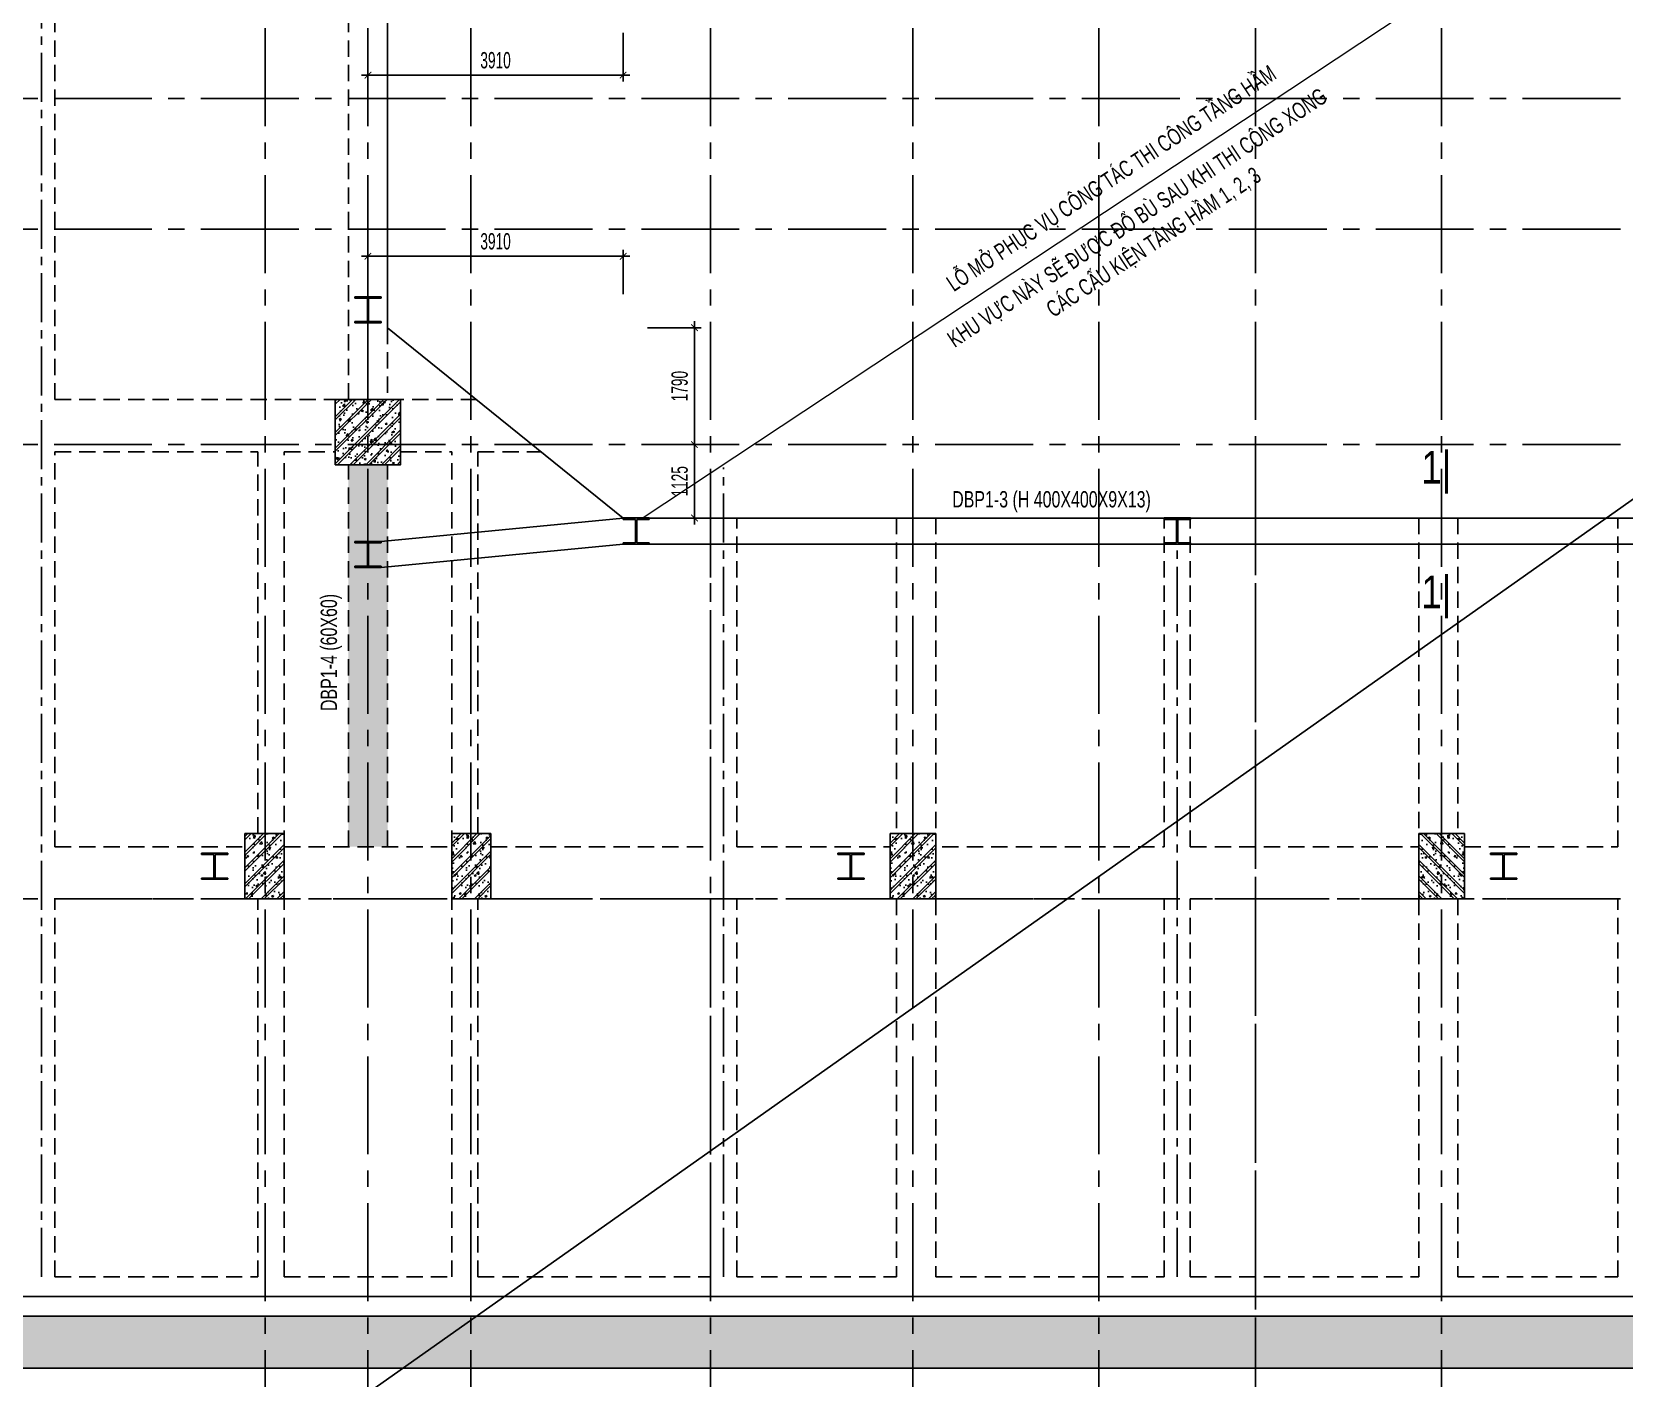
# Model space of a CAD drawing. Extents: x 71 to 1774126, y -14 to 415800.
# Drawn here: x 1577393 to 1601790, y 369368 to 389991 of the extents above; entities that cross this region are included whole.
import ezdxf
from ezdxf.enums import TextEntityAlignment as Align

# ---------------------------------------------------------------- set-up
doc = ezdxf.new("R2010")
doc.units = 0
doc.header["$LTSCALE"] = 1000
doc.header["$MEASUREMENT"] = 0
doc.header["$PDMODE"] = 3
doc.linetypes.add('CENTER2', pattern=[1.125, 0.75, -0.125, 0.125, -0.125])
doc.linetypes.add('HIDDEN', pattern=[0.375, 0.25, -0.125])
doc.layers.get('0').update_dxf_attribs({"linetype": 'CONTINUOUS'})
doc.layers.get('Defpoints').update_dxf_attribs({"linetype": 'CONTINUOUS'})
for name, color, linetype in [('CDC.01.AXIS', 160, 'CENTER2'), ('CDC.02.DIM', 1, 'CONTINUOUS'), ('CDC.03.BORDER', 3, 'CONTINUOUS'), ('CDC.04.HIDDEN', 8, 'HIDDEN'), ('CDC.05.STEEL', 4, 'CONTINUOUS'), ('CDC.06.TEXT', 2, 'CONTINUOUS'), ('CDC.09.COLUMN', 4, 'CONTINUOUS'), ('CDC.10.HATCH', 9, 'CONTINUOUS'), ('CDC.16.BIGTEXT', 6, 'CONTINUOUS')]:
    doc.layers.add(name, color=color, linetype=linetype)
doc.layers.add('KCS_Plotter', color=11, linetype='CONTINUOUS', plot=False)
doc.layers.add('Thin_line', color=251, linetype='CONTINUOUS', lineweight=9)
doc.styles.add('ARIAL', font='arial.ttf', dxfattribs={"width": 0.6})
doc.dimstyles.new('100', dxfattribs={"dimscale": 100, "dimtxt": 2.5, "dimasz": 1, "dimexe": 1, "dimexo": 0, "dimgap": 1, "dimtad": 1, "dimdec": 0, "dimdsep": 46, "dimtxsty": 'ARIAL', "dimblk": 'ARCHTICK', "dimcen": 1, "dimdle": 1, "dimclrd": 1, "dimclre": 1, "dimclrt": 2, "dimadec": 0, "dimazin": 0, "dimtfac": 0.00072, "dimtdec": 0, "dimtix": 1, "dimtmove": 2, "dimatfit": 3, "dimldrblk": 'ARCHTICK', "dimfxl": 1, "dimtolj": 1, "dimarcsym": 0})

# ---------------------------------------------------------------- blocks, each defined once
blk = doc.blocks.new('TANG HAM')
at = {"layer": 'CDC.10.HATCH'}
h = blk.add_hatch(dxfattribs=at)
h.set_pattern_fill('CHAU-01', color=256, scale=70, style=0, pattern_type=2)
h.set_pattern_definition([(50, (0, 0), (502.08213, -43.92649), [52.5, -577.5]), (355, (0, 0), (-97.12593, 526.5345), [42, -462]), (100.4514, (41.84, -3.66), (404.95657, 482.60768), [44.61813, -490.79948]), (46.1842, (0, 140), (747.06873, -115.8633), [78.75, -866.25]), (96.6356, (62.26, 130.34), (654.2639, 681.8825), [66.9272, -736.1991]), (351.1842, (0, 140), (654.26336, 681.88302), [63, -693]), (21, (70, 105), (417.83494, -281.83322), [52.5, -577.5]), (326, (70, 105), (170.32073, 507.60503), [42, -462]), (71.4514, (104.8, 81.5), (588.15584, 225.77135), [44.61813, -490.79948]), (37.5, (0, 0), (8.511899, 233.025698), [0, -456.4, 0, -469, 0, -463.75]), (7.5, (0, 0), (184.148676, 276.0882), [0, -267.4, 0, -445.9, 0, -176.75]), (327.5, (-156.1, 0), (373.675705, -15.78841), [0, -175, 0, -546, 0, -724.5]), (317.5, (-226.1, 0), (408.23032, 70.07349), [0, -227.5, 0, -362.6, 0, -514.5]), (45, (0, 0), (-210.36427, 210.36427), []), (45, (0, 85.75), (-210.36427, 210.36427), [])])
h.paths.add_polyline_path([(1562833, 296090), (1562833, 333640), (1626193, 333640), (1626193, 300559), (1621725, 296090)])
h.paths.add_polyline_path([(1563633, 296890), (1563633, 332840), (1625393, 332840), (1625393, 300890), (1621393, 296890)], flags=16)
h = blk.add_hatch(dxfattribs=at)
h.set_pattern_fill('CHAU-01', color=256, scale=40, style=0, pattern_type=2)
h.set_pattern_definition([(50, (-106795.24, 13170.65), (286.904073, -25.100854), [30, -330]), (355, (-106795.24, 13170.65), (-55.500533, 300.876853), [24, -264]), (100.4514, (-106771.34, 13168.56), (231.403753, 275.775817), [25.496076, -280.456845]), (46.1842, (-106795.24, 13250.65), (426.89642, -66.207606), [45, -495]), (96.6356, (-106759.67, 13245.13), (373.86508, 389.64715), [38.24412, -420.6852]), (351.1842, (-106795.24, 13250.65), (373.86478, 389.64744), [36, -396]), (21, (-106755.24, 13230.65), (238.76282, -161.047556), [30, -330]), (326, (-106755.24, 13230.65), (97.326133, 290.06002), [24, -264]), (71.4514, (-106735.35, 13217.23), (336.08905, 129.0122), [25.496076, -280.456845]), (37.5, (-106795.24, 13170.65), (4.863942, 133.1575415), [0, -260.8, 0, -268, 0, -265]), (7.5, (-106795.24, 13170.65), (105.227815, 157.764685), [0, -152.8, 0, -254.8, 0, -101]), (327.5, (-106884.44, 13170.65), (213.5289745, -9.021949), [0, -100, 0, -312, 0, -414]), (317.5, (-106924.44, 13170.65), (233.274468, 40.041993), [0, -130, 0, -207.2, 0, -294]), (45, (-106795.24, 13170.65), (-120.208153, 120.208153), []), (45, (-106795.24, 13219.65), (-120.208153, 120.208153), [])])
h.paths.add_polyline_path([(1583043, 309930), (1582043, 309930), (1582043, 310930), (1583043, 310930)])
h = blk.add_hatch(dxfattribs=at)
h.set_pattern_fill('CHAU-01', color=256, scale=40, style=0, pattern_type=2)
h.set_pattern_definition([(50, (0, 0), (286.904073, -25.100854), [30, -330]), (355, (0, 0), (-55.500533, 300.876853), [24, -264]), (100.4514, (23.9, -2.1), (231.403753, 275.775817), [25.496076, -280.456845]), (46.1842, (0, 80), (426.89642, -66.207606), [45, -495]), (96.6356, (35.57, 74.5), (373.86508, 389.64715), [38.24412, -420.6852]), (351.1842, (0, 80), (373.86478, 389.64744), [36, -396]), (21, (40, 60), (238.76282, -161.047556), [30, -330]), (326, (40, 60), (97.326133, 290.06002), [24, -264]), (71.4514, (59.9, 46.58), (336.08905, 129.0122), [25.496076, -280.456845]), (37.5, (0, 0), (4.863942, 133.1575415), [0, -260.8, 0, -268, 0, -265]), (7.5, (0, 0), (105.227815, 157.764685), [0, -152.8, 0, -254.8, 0, -101]), (327.5, (-89.2, 0), (213.5289745, -9.021949), [0, -100, 0, -312, 0, -414]), (317.5, (-129.2, 0), (233.274468, 40.041993), [0, -130, 0, -207.2, 0, -294]), (45, (0, 0), (-120.208153, 120.208153), []), (45, (0, 49), (-120.208153, 120.208153), [])])
h.paths.add_polyline_path([(1581258, 304280), (1580968, 304280), (1580968, 303280), (1581258, 303280)])
h.paths.add_polyline_path([(1580658, 304280), (1580658, 303280), (1580968, 303280), (1580968, 304280)])
h = blk.add_hatch(dxfattribs=at)
h.set_pattern_fill('CHAU-01', color=256, scale=40, style=0, pattern_type=2)
h.set_pattern_definition([(50, (3270, 0), (286.904073, -25.100854), [30, -330]), (355, (3270, 0), (-55.500533, 300.876853), [24, -264]), (100.4514, (3293.9, -2.1), (231.403753, 275.775817), [25.496076, -280.456845]), (46.1842, (3270, 80), (426.89642, -66.207606), [45, -495]), (96.6356, (3305.57, 74.5), (373.86508, 389.64715), [38.24412, -420.6852]), (351.1842, (3270, 80), (373.86478, 389.64744), [36, -396]), (21, (3310, 60), (238.76282, -161.047556), [30, -330]), (326, (3310, 60), (97.326133, 290.06002), [24, -264]), (71.4514, (3329.9, 46.58), (336.08905, 129.0122), [25.496076, -280.456845]), (37.5, (3270, 0), (4.863942, 133.1575415), [0, -260.8, 0, -268, 0, -265]), (7.5, (3270, 0), (105.227815, 157.764685), [0, -152.8, 0, -254.8, 0, -101]), (327.5, (3180.8, 0), (213.5289745, -9.021949), [0, -100, 0, -312, 0, -414]), (317.5, (3140.8, 0), (233.274468, 40.041993), [0, -130, 0, -207.2, 0, -294]), (45, (3270, 0), (-120.208153, 120.208153), []), (45, (3270, 49), (-120.208153, 120.208153), [])])
h.paths.add_polyline_path([(1584238, 304280), (1583828, 304280), (1583828, 303280), (1584238, 303280)])
h.paths.add_polyline_path([(1584428, 303280), (1584428, 304280), (1584238, 304280), (1584238, 303280)])
h = blk.add_hatch(dxfattribs=at)
h.set_pattern_fill('CHAU-01', color=256, scale=40, style=0, pattern_type=2)
h.set_pattern_definition([(50, (9985, 0), (286.904073, -25.100854), [30, -330]), (355, (9985, 0), (-55.500533, 300.876853), [24, -264]), (100.4514, (10008.9, -2.1), (231.403753, 275.775817), [25.496076, -280.456845]), (46.1842, (9985, 80), (426.89642, -66.207606), [45, -495]), (96.6356, (10020.57, 74.5), (373.86508, 389.64715), [38.24412, -420.6852]), (351.1842, (9985, 80), (373.86478, 389.64744), [36, -396]), (21, (10025, 60), (238.76282, -161.047556), [30, -330]), (326, (10025, 60), (97.326133, 290.06002), [24, -264]), (71.4514, (10044.9, 46.58), (336.08905, 129.0122), [25.496076, -280.456845]), (37.5, (9985, 0), (4.863942, 133.1575415), [0, -260.8, 0, -268, 0, -265]), (7.5, (9985, 0), (105.227815, 157.764685), [0, -152.8, 0, -254.8, 0, -101]), (327.5, (9895.8, 0), (213.5289745, -9.021949), [0, -100, 0, -312, 0, -414]), (317.5, (9855.8, 0), (233.274468, 40.041993), [0, -130, 0, -207.2, 0, -294]), (45, (9985, 0), (-120.208153, 120.208153), []), (45, (9985, 49), (-120.208153, 120.208153), [])])
h.paths.add_polyline_path([(1590953, 304280), (1590543, 304280), (1590543, 303280), (1590953, 303280)])
h.paths.add_polyline_path([(1591243, 304280), (1590953, 304280), (1590953, 303280), (1591243, 303280)])
h = blk.add_hatch(dxfattribs=at)
h.set_pattern_fill('CHAU-01', color=256, scale=40, style=0, pattern_type=2)
h.set_pattern_definition([(130, (3179901.3, 0), (-286.904073, -25.100854), [30, -330]), (185, (3179901.3, 0), (55.500533, 300.876853), [24, -264]), (79.5486, (3179877.38, -2.1), (-231.403753, 275.775817), [25.496076, -280.456845]), (133.8158, (3179901.3, 80), (-426.89642, -66.207606), [45, -495]), (83.3644, (3179865.7, 74.5), (-373.86508, 389.64715), [38.24412, -420.6852]), (188.8158, (3179901.3, 80), (-373.86478, 389.64744), [36, -396]), (159, (3179861.3, 60), (-238.76282, -161.047556), [30, -330]), (214, (3179861.3, 60), (-97.326133, 290.06002), [24, -264]), (108.5486, (3179841.4, 46.58), (-336.08905, 129.0122), [25.496076, -280.456845]), (142.5, (3179901.29, 0), (-4.863942, 133.1575415), [0, -260.8, 0, -268, 0, -265]), (172.5, (3179901.29, 0), (-105.227815, 157.764685), [0, -152.8, 0, -254.8, 0, -101]), (212.5, (3179990.49, 0), (-213.5289745, -9.021949), [0, -100, 0, -312, 0, -414]), (222.5, (3180030.5, 0), (-233.274468, 40.041993), [0, -130, 0, -207.2, 0, -294]), (135, (3179901.3, 0), (120.208153, 120.208153), []), (135, (3179901.3, 49), (120.208153, 120.208153), [])])
h.paths.add_polyline_path([(1598933, 304280), (1599343, 304280), (1599343, 303280), (1598933, 303280)])
h.paths.add_polyline_path([(1598643, 304280), (1598933, 304280), (1598933, 303280), (1598643, 303280)])
at = {"layer": 'CDC.01.AXIS', "ltscale": 2}
for p, q in [((1580968, 334618), (1580968, 295176)), ((1582543, 334618), (1582543, 295176)), ((1584118, 334618), (1584118, 295176)), ((1587793, 334618), (1587793, 295176)), ((1590893, 334618), (1590893, 295176)), ((1593743, 334618), (1593743, 295176)), ((1596143, 334618), (1596143, 295176)), ((1598993, 334618), (1598993, 295176)), ((1561983, 315540), (1626948, 315540)), ((1561983, 313540), (1626948, 313540)), ((1561983, 310240), (1626948, 310240)), ((1596143, 310240), (1596143, 295176)), ((1561983, 303280), (1626948, 303280)), ((1561983, 296090), (1626948, 296090))]:
    blk.add_line(p, q, dxfattribs=at)
at = {"layer": 'CDC.09.COLUMN'}
for p, q in [((1581258, 304280), (1580658, 304280)), ((1580658, 304280), (1580658, 303280)), ((1581258, 303280), (1581258, 304280)), ((1584428, 304280), (1583828, 304280)), ((1583828, 304280), (1583828, 303280)), ((1584428, 303280), (1584428, 304280)), ((1590543, 303280), (1590543, 304280)), ((1590543, 304280), (1591243, 304280)), ((1591243, 304280), (1591243, 303280)), ((1599343, 304280), (1598643, 304280)), ((1598643, 304280), (1598643, 303280)), ((1599343, 303280), (1599343, 304280)), ((1580658, 303280), (1581258, 303280)), ((1583828, 303280), (1584428, 303280)), ((1591243, 303280), (1590543, 303280)), ((1598643, 303280), (1599343, 303280))]:
    blk.add_line(p, q, dxfattribs=at)
for points in [[(1562833, 296090), (1562833, 333640), (1626193, 333640), (1626193, 300559), (1621725, 296090)], [(1563633, 296890), (1563633, 332840), (1625393, 332840), (1625393, 300890), (1621393, 296890)], [(1582043, 309930), (1582043, 310930), (1583043, 310930), (1583043, 309930)]]:
    blk.add_lwpolyline(points, close=True, dxfattribs=at)
blk = doc.blocks.new('KINGPOST')
at = {"layer": 'CDC.05.STEEL', "color": 4}
for p, q in [((1656675, 236723, 0), (1656675, 236744, 0)), ((1656675, 236744, 0), (1657075, 236744, 0)), ((1656865, 236723, 0), (1656675, 236723, 0)), ((1656865, 236364, 0), (1656865, 236723, 0)), ((1657075, 236723, 0), (1656884, 236723, 0)), ((1656884, 236723, 0), (1656884, 236364, 0)), ((1657075, 236744, 0), (1657075, 236723, 0)), ((1656675, 236344, 0), (1656675, 236364, 0)), ((1656675, 236364, 0), (1656865, 236364, 0)), ((1657075, 236344, 0), (1656675, 236344, 0)), ((1656884, 236364, 0), (1657075, 236364, 0)), ((1657075, 236364, 0), (1657075, 236344, 0))]:
    blk.add_line(p, q, dxfattribs=at)
blk = doc.blocks.new('_ARCHTICK')
at = {"color": 0, "linetype": 'ByBlock', "const_width": 0.15}
blk.add_lwpolyline([(-0.5, -0.5), (0.5, 0.5)], dxfattribs=at)
blk = doc.blocks.new('*D329')
at = {"layer": 'CDC.02.DIM', "color": 1, "lineweight": -2, "transparency": 16777216}
for p, q in [((1587546, 385559), (1587546, 383569)), ((1586825, 385459), (1587646, 385459)), ((1586825, 383669), (1587646, 383669))]:
    blk.add_line(p, q, dxfattribs=at)
at = {"layer": 'Defpoints', "color": 0, "transparency": 16777216}
for p in [(1586825, 385459), (1586825, 383669), (1587546, 383669)]:
    blk.add_point(p, dxfattribs=at)
at = {"layer": 'CDC.02.DIM', "color": 1, "lineweight": -2, "transparency": 16777216, "xscale": 100, "yscale": 100, "zscale": 100}
for p, rotation in [((1587546, 385459), 90), ((1587546, 383669), 270)]:
    blk.add_blockref('_ARCHTICK', p, dxfattribs=dict(at, rotation=rotation))
at = {"layer": 'CDC.02.DIM', "color": 2, "transparency": 16777216, "insert": (1587319, 384564), "char_height": 250, "attachment_point": 5, "rotation": 90, "style": 'ARIAL'}
blk.add_mtext('\\A1;1790', dxfattribs=at)
blk = doc.blocks.new('*D332')
at = {"layer": 'CDC.02.DIM', "color": 1, "lineweight": -2, "transparency": 16777216}
for p, q in [((1587546, 383769), (1587546, 382444)), ((1586825, 383669), (1587646, 383669)), ((1586825, 382544), (1587646, 382544))]:
    blk.add_line(p, q, dxfattribs=at)
at = {"layer": 'Defpoints', "color": 0, "transparency": 16777216}
for p in [(1586825, 383669), (1586825, 382544), (1587546, 382544)]:
    blk.add_point(p, dxfattribs=at)
at = {"layer": 'CDC.02.DIM', "color": 1, "lineweight": -2, "transparency": 16777216, "xscale": 100, "yscale": 100, "zscale": 100}
for p, rotation in [((1587546, 383669), 90), ((1587546, 382544), 270)]:
    blk.add_blockref('_ARCHTICK', p, dxfattribs=dict(at, rotation=rotation))
at = {"layer": 'CDC.02.DIM', "color": 2, "transparency": 16777216, "insert": (1587319, 383106), "char_height": 250, "attachment_point": 5, "rotation": 90, "style": 'ARIAL'}
blk.add_mtext('\\A1;1125', dxfattribs=at)
blk = doc.blocks.new('*D337')
at = {"layer": 'CDC.02.DIM', "color": 1, "lineweight": -2, "transparency": 16777216}
for p, q in [((1582443, 386553), (1586553, 386553)), ((1582543, 385974), (1582543, 386653)), ((1586453, 385974), (1586453, 386653))]:
    blk.add_line(p, q, dxfattribs=at)
at = {"layer": 'Defpoints', "color": 0, "transparency": 16777216}
for p in [(1586453, 386553), (1582543, 385974), (1586453, 385974)]:
    blk.add_point(p, dxfattribs=at)
at = {"layer": 'CDC.02.DIM', "color": 1, "lineweight": -2, "transparency": 16777216, "xscale": 100, "yscale": 100, "zscale": 100, "rotation": 180}
blk.add_blockref('_ARCHTICK', (1582543, 386553), dxfattribs=at)
at = {"layer": 'CDC.02.DIM', "color": 1, "lineweight": -2, "transparency": 16777216, "xscale": 100, "yscale": 100, "zscale": 100}
blk.add_blockref('_ARCHTICK', (1586453, 386553), dxfattribs=at)
at = {"layer": 'CDC.02.DIM', "color": 2, "transparency": 16777216, "insert": (1584498, 386781), "char_height": 250, "attachment_point": 5, "style": 'ARIAL'}
blk.add_mtext('\\A1;3910', dxfattribs=at)
blk = doc.blocks.new('*D338')
at = {"layer": 'CDC.02.DIM', "color": 1, "lineweight": -2, "transparency": 16777216}
for p, q in [((1582543, 389978), (1582543, 389228)), ((1586453, 389978), (1586453, 389228)), ((1582443, 389328), (1586553, 389328))]:
    blk.add_line(p, q, dxfattribs=at)
at = {"layer": 'Defpoints', "color": 0, "transparency": 16777216}
for p in [(1582543, 389978), (1586453, 389978), (1586453, 389328)]:
    blk.add_point(p, dxfattribs=at)
at = {"layer": 'CDC.02.DIM', "color": 1, "lineweight": -2, "transparency": 16777216, "xscale": 100, "yscale": 100, "zscale": 100, "rotation": 180}
blk.add_blockref('_ARCHTICK', (1582543, 389328), dxfattribs=at)
at = {"layer": 'CDC.02.DIM', "color": 1, "lineweight": -2, "transparency": 16777216, "xscale": 100, "yscale": 100, "zscale": 100}
blk.add_blockref('_ARCHTICK', (1586453, 389328), dxfattribs=at)
at = {"layer": 'CDC.02.DIM', "color": 2, "transparency": 16777216, "insert": (1584498, 389555), "char_height": 250, "attachment_point": 5, "style": 'ARIAL'}
blk.add_mtext('\\A1;3910', dxfattribs=at)

msp = doc.modelspace()

# ---------------------------------------------------------------- hatches: boundary and pattern name
at = {"layer": 'CDC.04.HIDDEN'}
h = msp.add_hatch(dxfattribs=at)
h.set_pattern_fill('AR-SAND', color=256, scale=50, style=0)
h.set_pattern_definition([(37.5, (0, 73428.8), (-3.149668, 96.3411885), [0, -76, 0, -85, 0, -81.25]), (7.5, (0, 73428.8), (88.488835, 141.107303), [0, -41, 0, -68.5, 0, -26.25]), (327.5, (-61.5, 73428.8), (155.707093, 0.2829527), [0, -25, 0, -90, 0, -117.5]), (317.5, (-61.5, 73428.8), (150.30633, 43.883778), [0, -12.5, 0, -59, 0, -67.5])])
h.paths.add_polyline_path([(1582543.1, 383359), (1582243.1, 383359), (1582243.1, 377509), (1582543.1, 377509), (1582543.1, 381784), (1582343.1, 381784), (1582343.1, 381804.3), (1582533.5, 381804.3), (1582533.5, 382163.6), (1582343.1, 382163.6), (1582343.1, 382184), (1582543.1, 382184)])
h.paths.add_polyline_path([(1582843.1, 381793), (1582743.1, 381784), (1582543.1, 381784), (1582543.1, 377509), (1582843.1, 377509)])
h.paths.add_polyline_path([(1582843.1, 382193), (1582743.1, 382184), (1582743.1, 382163.6), (1582552.8, 382163.6), (1582552.8, 381804.3), (1582743.1, 381804.3), (1582743.1, 381784), (1582843.1, 381793)])
h.paths.add_polyline_path([(1582843.1, 383359), (1582543.1, 383359), (1582543.1, 382184), (1582743.1, 382184), (1582843.1, 382193)])

# ---------------------------------------------------------------- linework, layer by layer
at = {"layer": 'CDC.01.AXIS'}
for p, q in [((1577543.1, 370919), (1577543.1, 405669)), ((1587993.1, 370919), (1587993.1, 383319)), ((1594943.1, 370919), (1594943.1, 382544))]:
    msp.add_line(p, q, dxfattribs=at)
at = {"layer": 'CDC.03.BORDER'}
for p, q in [((1582843.1, 385459.2), (1582843.1, 390478.7)), ((1582843.1, 385459.2), (1586453.1, 382544)), ((1621268.9, 370619), (1563933.1, 370619))]:
    msp.add_line(p, q, dxfattribs=at)
at = {"layer": 'CDC.04.HIDDEN'}
for p, q in [((1577743.1, 384359), (1577743.1, 391579)), ((1582243.1, 384359), (1582243.1, 391579)), ((1582843.1, 385459.2), (1582843.1, 384359)), ((1577743.1, 384359), (1582243.1, 384359)), ((1582843.1, 384359), (1584205.6, 384359)), ((1577743.1, 383559), (1580858.1, 383559)), ((1577743.1, 377509), (1577743.1, 383559)), ((1580858.1, 377709), (1580858.1, 383559)), ((1581258.1, 383559), (1582043.1, 383559)), ((1581258.1, 377509), (1581258.1, 383559)), ((1583043.1, 383559), (1583828.1, 383559)), ((1583828.1, 377509), (1583828.1, 383559)), ((1584228.1, 383559), (1585196.3, 383559)), ((1584228.1, 377709), (1584228.1, 383559)), ((1582243.1, 377509), (1582243.1, 383359)), ((1582843.1, 377509), (1582843.1, 383359)), ((1587793.1, 377509), (1587793.1, 382544)), ((1588193.1, 377509), (1588193.1, 382544)), ((1590643.1, 382544), (1590643.1, 377709)), ((1591243.1, 382544), (1591243.1, 377609)), ((1594743.1, 377509), (1594743.1, 382544)), ((1595143.1, 377509), (1595143.1, 382544)), ((1598643.1, 382544), (1598643.1, 377609)), ((1599243.1, 382544), (1599243.1, 377709)), ((1601693.1, 377509), (1601693.1, 382544)), ((1577743.1, 377509), (1580658.1, 377509)), ((1581258.1, 377509), (1583828.1, 377509)), ((1584428.1, 377509), (1587793.1, 377509)), ((1588193.1, 377509), (1590543.1, 377509)), ((1591343.1, 377509), (1594743.1, 377509)), ((1595143.1, 377509), (1598643.1, 377509)), ((1599343.1, 377509), (1601693.1, 377509)), ((1577743.1, 376709), (1580858.1, 376709)), ((1577743.1, 370919), (1577743.1, 376709)), ((1580858.1, 370919), (1580858.1, 376709)), ((1581258.1, 376709), (1583828.1, 376709)), ((1581258.1, 370919), (1581258.1, 376709)), ((1583828.1, 370919), (1583828.1, 376709)), ((1584228.1, 376709), (1587793.1, 376709)), ((1584228.1, 370919), (1584228.1, 376709)), ((1587793.1, 370919), (1587793.1, 376709)), ((1588193.1, 376709), (1590643.1, 376709)), ((1588193.1, 370919), (1588193.1, 376709)), ((1590643.1, 376709), (1590643.1, 370919)), ((1591243.1, 376709), (1594743.1, 376709)), ((1591243.1, 376709), (1591243.1, 370919)), ((1594743.1, 370919), (1594743.1, 376709)), ((1595143.1, 376709), (1598643.1, 376709)), ((1595143.1, 370919), (1595143.1, 376709)), ((1598643.1, 376709), (1598643.1, 370919)), ((1599243.1, 376709), (1601693.1, 376709)), ((1599243.1, 376709), (1599243.1, 370919)), ((1601693.1, 370919), (1601693.1, 376709)), ((1577743.1, 370919), (1580858.1, 370919)), ((1581258.1, 370919), (1583828.1, 370919)), ((1584228.1, 370919), (1587793.1, 370919)), ((1588193.1, 370919), (1590643.1, 370919)), ((1591243.1, 370919), (1594743.1, 370919)), ((1595143.1, 370919), (1598643.1, 370919)), ((1599243.1, 370919), (1601693.1, 370919))]:
    msp.add_line(p, q, dxfattribs=at)
at = {"layer": 'CDC.05.STEEL'}
for p, q in [((1582743.1, 382184), (1586453.1, 382544)), ((1603033.1, 382544), (1586853.1, 382544)), ((1586453.1, 382144), (1582743.1, 381784)), ((1603033.1, 382144), (1586853.1, 382144))]:
    msp.add_line(p, q, dxfattribs=at)
at = {"layer": 'KCS_Plotter'}
msp.add_line((1648599.7, 415800.4), (1549882.2, 346076.1), dxfattribs=at)
at = {"layer": 'Thin_line'}
msp.add_line((1586743.1, 382544), (1603143.1, 393394), dxfattribs=at)

# ---------------------------------------------------------------- block references
at = {"layer": 'CDC.05.STEEL'}
for p in [(-74331.5, 149190.2, 0), (-70221.5, 145800.2, 0), (-61931.5, 145800.2, 0), (-74331.5, 145440.2, 0), (-76681.5, 140665.2, 0), (-66931.5, 140665.2, 0), (-56931.5, 140665.2, 0)]:
    msp.add_blockref('KINGPOST', p, dxfattribs=at)
at = {"layer": 'CDC.10.HATCH'}
msp.add_blockref('TANG HAM', (0, 73428.8), dxfattribs=at)

# ---------------------------------------------------------------- texts
at = {"layer": 'CDC.06.TEXT', "style": 'ARIAL', "width": 0.7}
for s, p in [('LỖ MỞ PHỤC VỤ CÔNG TÁC THI CÔNG TẦNG HẦM', (1593931.4, 387748.4)), ('KHU VỰC NÀY SẼ ĐƯỢC ĐỔ BÙ SAU KHI THI CÔNG XONG', (1594329.1, 387147.4)), ('CÁC CẤU KIỆN TẦNG HẦM 1, 2, 3', (1594577.9, 386771.2))]:
    msp.add_text(s, height=250, rotation=33.48804, dxfattribs=at).set_placement(p, align=Align.MIDDLE_CENTER)
at = {"layer": 'CDC.06.TEXT', "color": 6, "style": 'ARIAL', "width": 0.7}
msp.add_text('DBP1-3 (H 400X400X9X13)', height=250, dxfattribs=at).set_placement((1593016.6, 382831.2), align=Align.MIDDLE_CENTER)
msp.add_text('DBP1-4 (60X60)', height=250, rotation=90, dxfattribs=at).set_placement((1581943.3, 380483.9), align=Align.MIDDLE_CENTER)
at = {"layer": 'CDC.16.BIGTEXT', "style": 'ARIAL', "width": 0.8}
for p in [(1598911, 383321.1), (1598911, 381411.7)]:
    msp.add_text('1|', height=500, dxfattribs=at).set_placement(p, align=Align.MIDDLE_CENTER)

# ---------------------------------------------------------------- dimensions: what is measured, and where the dimension line sits
at = {"layer": 'CDC.02.DIM'}
for base, p1, p2, picture, middle in [((1586453.1, 389327.7), (1582543.1, 389977.9), (1586453.1, 389977.9), '*D338', (1584498.1, 389555.5)), ((1586453.1, 386553.3), (1582543.1, 385974.1), (1586453.1, 385974.1), '*D337', (1584498.1, 386781.1))]:
    dim = msp.add_linear_dim(base=base, p1=p1, p2=p2, dimstyle='100', override={"dimarcsym": 1}, dxfattribs=at)
    dim.commit()
    dim.dimension.update_dxf_attribs({"geometry": picture, "text_midpoint": middle})
for base, p1, p2, picture, middle in [((1587546.3, 383669), (1586824.7, 385459.2), (1586824.7, 383669), '*D329', (1587318.7, 384564.1)), ((1587546.3, 382544), (1586824.7, 383669), (1586824.7, 382544), '*D332', (1587318.7, 383106.5))]:
    dim = msp.add_linear_dim(base=base, p1=p1, p2=p2, angle=90, dimstyle='100', override={"dimarcsym": 1}, dxfattribs=at)
    dim.commit()
    dim.dimension.update_dxf_attribs({"geometry": picture, "text_midpoint": middle})

doc.saveas('drawing.dxf')
